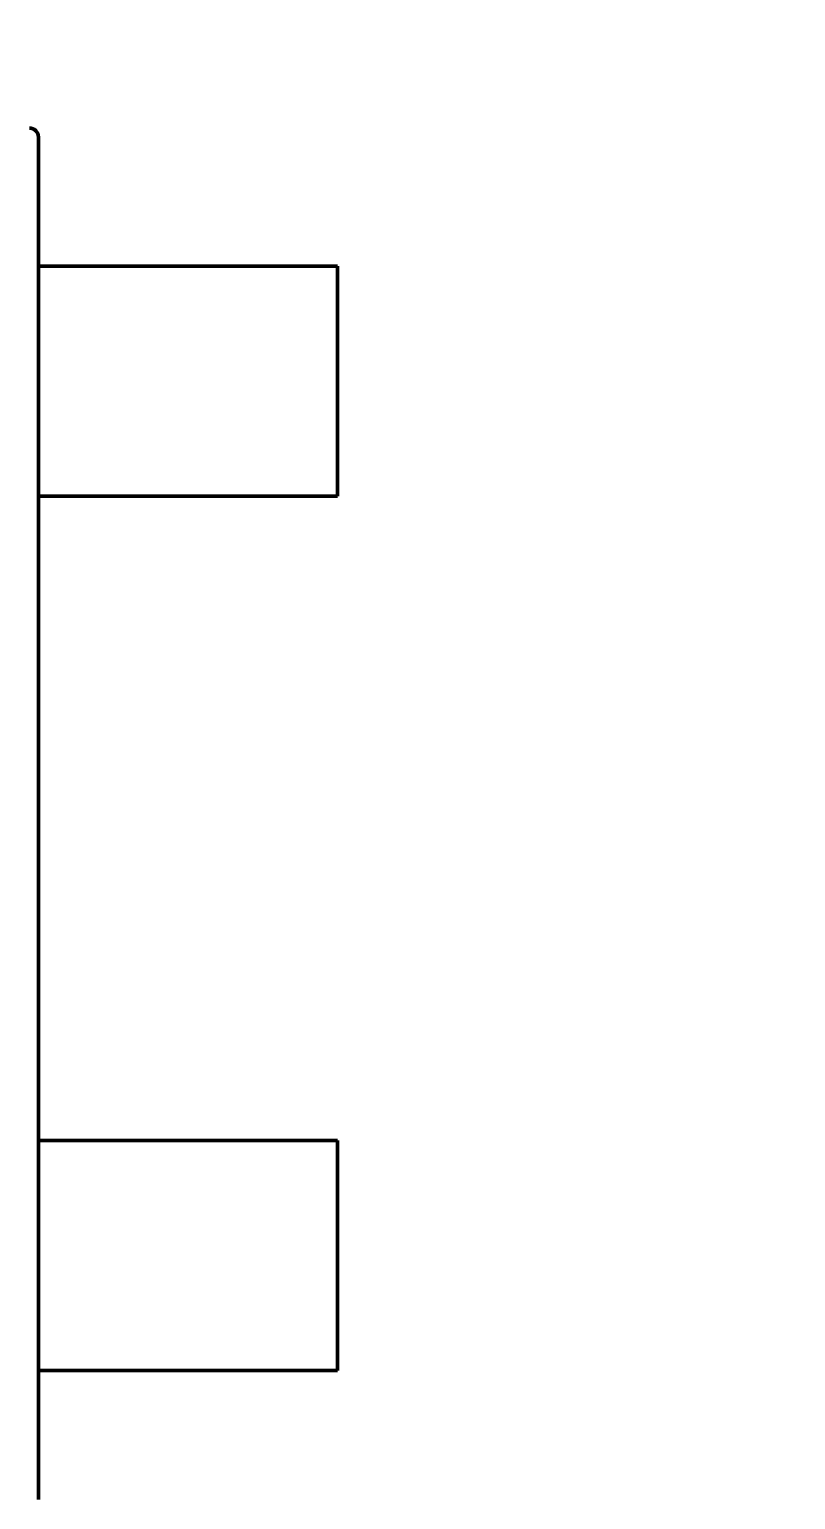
# Model space of a CAD drawing. Header units: millimetres. Extents: x 37 to 395, y 164 to 266.
# Drawn here: x 342.107 to 343.773, y 203.93 to 207.124 of the extents above; entities that cross this region are included whole.
import ezdxf

# ---------------------------------------------------------------- set-up
doc = ezdxf.new("R2010")
doc.units = ezdxf.units.MM
doc.header["$LTSCALE"] = 0.75
doc.layers.add('Visible', color=7, linetype='Continuous', lineweight=50)
doc.layers.add('尺寸标注', color=3, linetype='Continuous', lineweight=25)
doc.styles.get("Standard").update_dxf_attribs({"font": 'arial.ttf'})
doc.dimstyles.new('Dim-ISO-25', dxfattribs={"dimtxt": 3.5, "dimasz": 3.5, "dimexe": 2.1, "dimexo": 2.1, "dimgap": 1.4, "dimtad": 1, "dimzin": 12, "dimdsep": 46, "dimtxsty": 'Standard', "dimcen": 0, "dimazin": 3, "dimtp": 0.1, "dimtm": 0.1, "dimtfac": 0.714286, "dimtmove": 0, "dimatfit": 3, "dimfxl": 1, "dimtzin": 12, "dimarcsym": 0})

# ---------------------------------------------------------------- blocks, each defined once
blk = doc.blocks.new('*D20')
at = {"layer": 'Defpoints', "color": 0, "transparency": 16777216}
for p in [(318.6376, 220.4329), (358.784, 187.735), (392.6929, 187.735)]:
    blk.add_point(p, dxfattribs=at)
at = {"layer": '尺寸标注', "color": 0, "lineweight": -2, "transparency": 16777216}
for p, q in [((320.7376, 220.4329), (394.7929, 220.4329)), ((392.6929, 216.9329), (392.6929, 191.235)), ((360.884, 187.735), (394.7929, 187.735))]:
    blk.add_line(p, q, dxfattribs=at)
at = {"layer": '尺寸标注', "color": 0, "transparency": 16777216}
for points in [[(392.1096, 216.9329), (393.2763, 216.9329), (392.6929, 220.4329)], [(392.1096, 191.235), (393.2763, 191.235), (392.6929, 187.735)]]:
    blk.add_solid(points, dxfattribs=at)
at = {"layer": '尺寸标注', "color": 0, "transparency": 16777216, "insert": (390.0156, 204.0839), "char_height": 2.5, "attachment_point": 5, "rotation": 90}
blk.add_mtext('32.7', dxfattribs=at)

msp = doc.modelspace()

# ---------------------------------------------------------------- linework, layer by layer
at = {"layer": 'Visible'}
for p, q in [((342.1272, 206.8901), (342.1272, 206.8904)), ((342.1272, 206.6101), (342.1272, 206.8901)), ((342.1272, 206.6101), (342.1272, 206.1101)), ((342.145, 206.6101), (342.1272, 206.6101)), ((342.145, 206.6101), (342.3232, 206.6101)), ((342.3812, 206.6101), (342.3232, 206.6101)), ((342.401, 206.6101), (342.3812, 206.6101)), ((342.7772, 206.6101), (342.401, 206.6101)), ((342.7772, 206.6101), (342.7772, 206.1101)), ((342.1272, 204.7101), (342.1272, 206.1101)), ((342.145, 206.1101), (342.1272, 206.1101)), ((342.145, 206.1101), (342.3232, 206.1101)), ((342.3812, 206.1101), (342.3232, 206.1101)), ((342.401, 206.1101), (342.3812, 206.1101)), ((342.7772, 206.1101), (342.401, 206.1101)), ((342.1272, 204.7101), (342.1272, 204.2101)), ((342.145, 204.7101), (342.1272, 204.7101)), ((342.145, 204.7101), (342.3232, 204.7101)), ((342.3812, 204.7101), (342.3232, 204.7101)), ((342.401, 204.7101), (342.3812, 204.7101)), ((342.7772, 204.7101), (342.401, 204.7101)), ((342.7772, 204.7101), (342.7772, 204.2101)), ((342.1272, 203.9301), (342.1272, 204.2101)), ((342.145, 204.2101), (342.1272, 204.2101)), ((342.145, 204.2101), (342.3232, 204.2101)), ((342.3812, 204.2101), (342.3232, 204.2101)), ((342.401, 204.2101), (342.3812, 204.2101)), ((342.7772, 204.2101), (342.401, 204.2101)), ((342.1272, 203.9298), (342.1272, 203.9301))]:
    msp.add_line(p, q, dxfattribs=at)
at = {"layer": 'Visible', "extrusion": (0, 0, -1)}
msp.add_arc((-342.1072, 206.8901), 0.02, 90.864, 179.136, dxfattribs=at)

# ---------------------------------------------------------------- dimensions: what is measured, and where the dimension line sits
at = {"layer": '尺寸标注'}
dim = msp.add_linear_dim(base=(392.6929, 187.735), p1=(318.6376, 220.4329), p2=(358.784, 187.735), angle=90, dimstyle='Dim-ISO-25', override={"dimtxt": 2.5, "dimtoh": 1}, dxfattribs=at)
dim.commit()
dim.dimension.update_dxf_attribs({"geometry": '*D20', "text_midpoint": (390.0156, 204.0839)})

doc.saveas('drawing.dxf')
